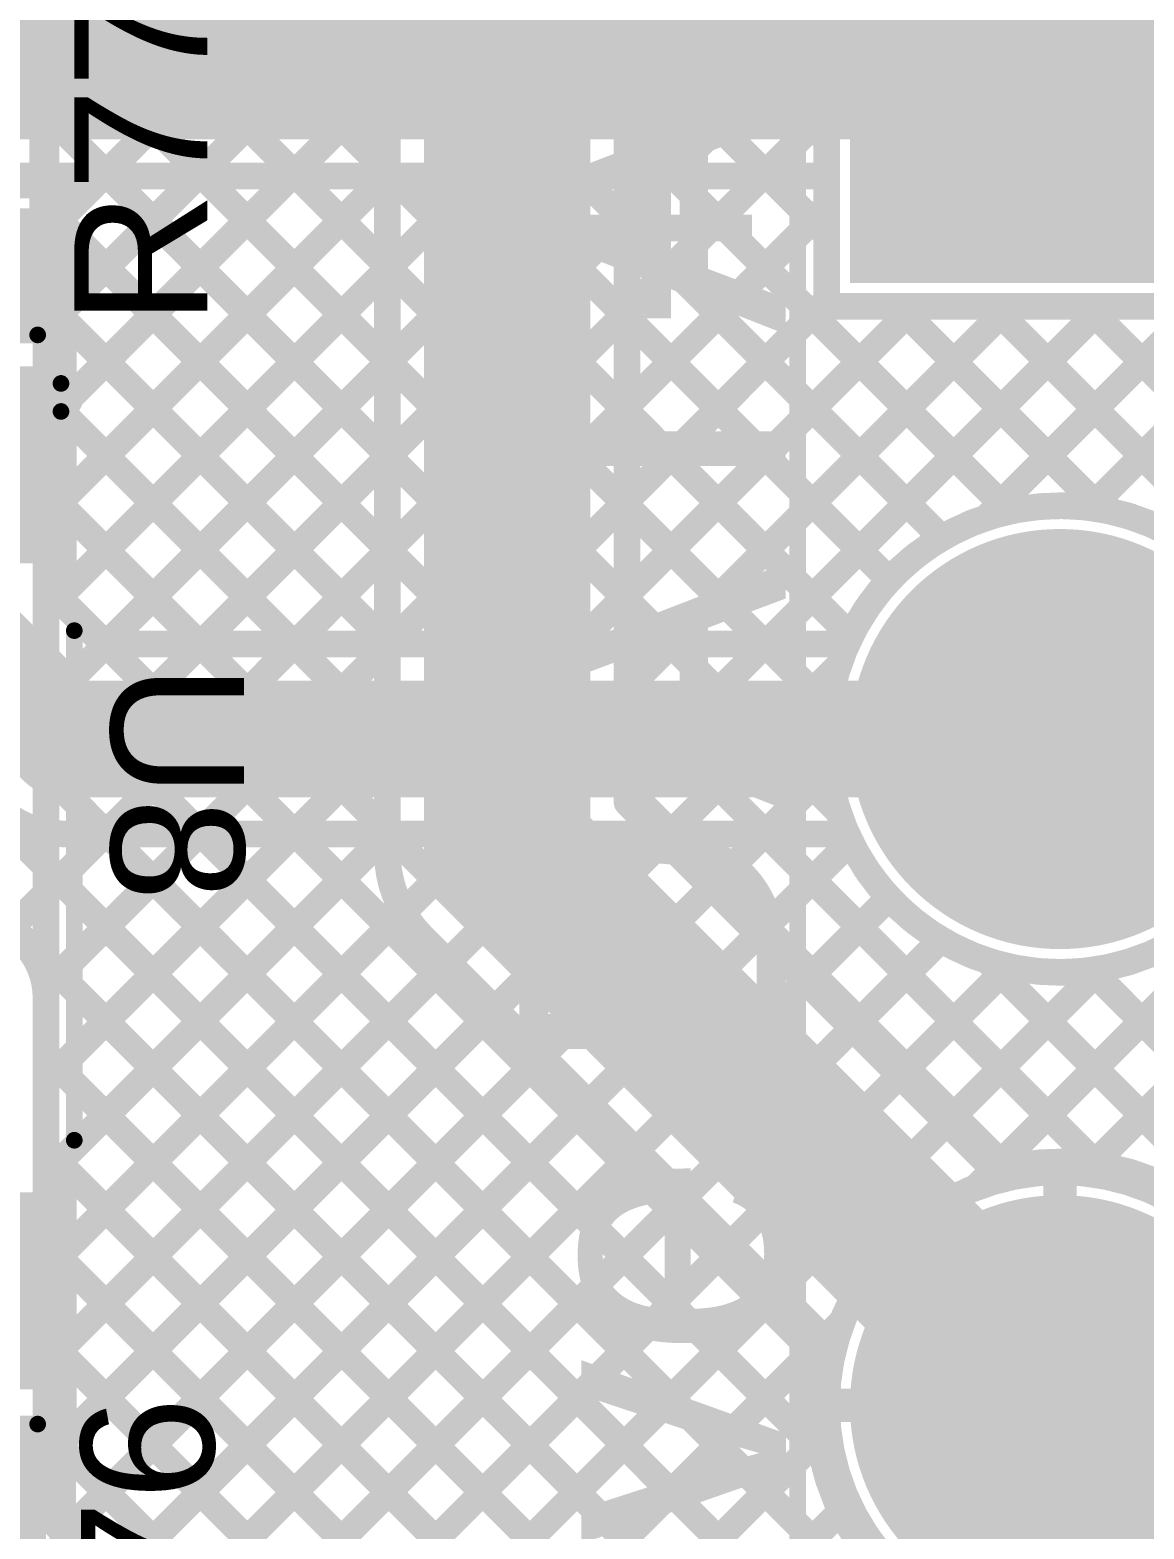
# Model space of a CAD drawing. Header units: millimetres. Extents: x 0 to 214, y 0 to 214.
# Drawn here: x 6.0207 to 6.3552, y 0.5565 to 1.0065 of the extents above; entities that cross this region are included whole.
import ezdxf

# ---------------------------------------------------------------- set-up
doc = ezdxf.new("R2010")
doc.units = ezdxf.units.MM
doc.header["$MEASUREMENT"] = 0
for name, color, linetype in [('BottomLayer', 5, 'Continuous'), ('BottomSolder', 6, 'Continuous'), ('MultiLayer', 9, 'Continuous'), ('PadHoleLayer', 156, 'Continuous'), ('TopLayer', 1, 'Continuous'), ('TopOverlay', 2, 'Continuous'), ('TopPaste', 8, 'Continuous'), ('TopSolder', 216, 'Continuous')]:
    doc.layers.add(name, color=color, linetype=linetype)
doc.styles.add('Arial', font='', dxfattribs={"height": 0.2})
doc.styles.get('Arial').set_extended_font_data('Arial')

# ---------------------------------------------------------------- blocks, each defined once
blk = doc.blocks.new('TBP01R1_508_03BE_92')
at = {"layer": 'BottomLayer'}
blk.add_hatch(color=5, dxfattribs=at).paths.add_polyline_path([(-0.15906, 0.05906), (-0.04094, 0.05906), (-0.04094, -0.05906), (-0.15906, -0.05906)])
h = blk.add_hatch(color=5, dxfattribs=at)
edge = h.paths.add_edge_path()
edge.add_arc((0.1, 0), 0.05906, 0, 360)
h = blk.add_hatch(color=5, dxfattribs=at)
edge = h.paths.add_edge_path()
edge.add_arc((0.3, 0), 0.05906, 0, 360)
at = {"layer": 'BottomSolder'}
blk.add_hatch(color=6, dxfattribs=at).paths.add_polyline_path([(-0.16306, 0.06306), (-0.03694, 0.06306), (-0.03694, -0.06306), (-0.16306, -0.06306)])
h = blk.add_hatch(color=6, dxfattribs=at)
edge = h.paths.add_edge_path()
edge.add_arc((0.1, 0), 0.06306, 0, 360)
h = blk.add_hatch(color=6, dxfattribs=at)
edge = h.paths.add_edge_path()
edge.add_arc((0.3, 0), 0.06306, 0, 360)
at = {"layer": 'MultiLayer'}
blk.add_hatch(color=9, dxfattribs=at).paths.add_polyline_path([(-0.15906, 0.05906), (-0.04094, 0.05906), (-0.04094, -0.05906), (-0.15906, -0.05906)])
h = blk.add_hatch(color=9, dxfattribs=at)
edge = h.paths.add_edge_path()
edge.add_arc((0.1, 0), 0.05906, 0, 360)
h = blk.add_hatch(color=9, dxfattribs=at)
edge = h.paths.add_edge_path()
edge.add_arc((0.3, 0), 0.05906, 0, 360)
at = {"layer": 'PadHoleLayer'}
h = blk.add_hatch(color=156, dxfattribs=at)
edge = h.paths.add_edge_path()
edge.add_arc((-0.1, 0), 0.03346, 0, 360)
h = blk.add_hatch(color=156, dxfattribs=at)
edge = h.paths.add_edge_path()
edge.add_arc((0.1, 0), 0.03346, 0, 360)
h = blk.add_hatch(color=156, dxfattribs=at)
edge = h.paths.add_edge_path()
edge.add_arc((0.3, 0), 0.03346, 0, 360)
at = {"layer": 'TopLayer'}
blk.add_hatch(color=1, dxfattribs=at).paths.add_polyline_path([(-0.15906, 0.05906), (-0.04094, 0.05906), (-0.04094, -0.05906), (-0.15906, -0.05906)])
h = blk.add_hatch(color=1, dxfattribs=at)
edge = h.paths.add_edge_path()
edge.add_arc((0.1, 0), 0.05906, 0, 360)
h = blk.add_hatch(color=1, dxfattribs=at)
edge = h.paths.add_edge_path()
edge.add_arc((0.3, 0), 0.05906, 0, 360)
at = {"layer": 'TopSolder'}
blk.add_hatch(color=216, dxfattribs=at).paths.add_polyline_path([(-0.16306, 0.06306), (-0.03694, 0.06306), (-0.03694, -0.06306), (-0.16306, -0.06306)])
h = blk.add_hatch(color=216, dxfattribs=at)
edge = h.paths.add_edge_path()
edge.add_arc((0.1, 0), 0.06306, 0, 360)
h = blk.add_hatch(color=216, dxfattribs=at)
edge = h.paths.add_edge_path()
edge.add_arc((0.3, 0), 0.06306, 0, 360)
at = {"layer": 'TopOverlay'}
for points, const_width in [([(-0.10306, -0.067, 1), (-0.11094, -0.067, 1)], 0.00787), ([(-0.11291, -0.067, 1), (-0.10897, -0.067, 1)], 0.00394), ([(-0.10503, -0.067, 1), (-0.10109, -0.067, 1)], 0.00394)]:
    blk.add_lwpolyline(points, format="xyb", close=True, dxfattribs=dict(at, const_width=const_width))
at = {"layer": 'TopOverlay', "const_width": 0.005}
blk.add_lwpolyline([(0.4315, -0.07874), (-0.2315, -0.07874)], dxfattribs=at)
blk = doc.blocks.new('PS2801C_1_F3_A_114')
at = {"layer": 'TopLayer'}
for points in [[(-0.14961, 0.04272), (-0.09843, 0.04272), (-0.09843, 0.00728), (-0.14961, 0.00728)], [(0.09843, 0.04272), (0.14961, 0.04272), (0.14961, 0.00728), (0.09843, 0.00728)], [(-0.14961, -0.00728), (-0.09843, -0.00728), (-0.09843, -0.04272), (-0.14961, -0.04272)], [(0.09843, -0.00728), (0.14961, -0.00728), (0.14961, -0.04272), (0.09843, -0.04272)]]:
    blk.add_hatch(color=1, dxfattribs=at).paths.add_polyline_path(points)
at = {"layer": 'TopPaste'}
for points in [[(-0.14961, 0.04272), (-0.09843, 0.04272), (-0.09843, 0.00728), (-0.14961, 0.00728)], [(0.09843, 0.04272), (0.14961, 0.04272), (0.14961, 0.00728), (0.09843, 0.00728)], [(-0.14961, -0.00728), (-0.09843, -0.00728), (-0.09843, -0.04272), (-0.14961, -0.04272)], [(0.09843, -0.00728), (0.14961, -0.00728), (0.14961, -0.04272), (0.09843, -0.04272)]]:
    blk.add_hatch(color=8, dxfattribs=at).paths.add_polyline_path(points)
at = {"layer": 'TopSolder'}
for points in [[(-0.15361, 0.04672), (-0.09443, 0.04672), (-0.09443, 0.00328), (-0.15361, 0.00328)], [(0.09443, 0.04672), (0.15361, 0.04672), (0.15361, 0.00328), (0.09443, 0.00328)], [(-0.15361, -0.00328), (-0.09443, -0.00328), (-0.09443, -0.04672), (-0.15361, -0.04672)], [(0.09443, -0.00328), (0.15361, -0.00328), (0.15361, -0.04672), (0.09443, -0.04672)]]:
    blk.add_hatch(color=216, dxfattribs=at).paths.add_polyline_path(points)
at = {"layer": 'TopOverlay'}
for points, const_width in [([(-0.14002, 0.053, 1), (-0.14843, 0.053, 1)], 0.005), ([(-0.07547, 0.057, 1), (-0.07297, 0.057, 1)], 0.0025), ([(0.07753, 0.057, 1), (0.08003, 0.057, 1)], 0.0025), ([(-0.14968, 0.053, 1), (-0.14718, 0.053, 1)], 0.0025), ([(-0.14127, 0.053, 1), (-0.13877, 0.053, 1)], 0.0025), ([(-0.07547, -0.057, 1), (-0.07297, -0.057, 1)], 0.0025), ([(0.07753, -0.057, 1), (0.08003, -0.057, 1)], 0.0025)]:
    blk.add_lwpolyline(points, format="xyb", close=True, dxfattribs=dict(at, const_width=const_width))
at = {"layer": 'TopOverlay', "const_width": 0.005}
for points in [[(0.07878, 0.057), (-0.07422, 0.057)], [(0.07878, -0.057), (-0.07422, -0.057)]]:
    blk.add_lwpolyline(points, dxfattribs=at)
blk = doc.blocks.new('RES_0603_154')
at = {"layer": 'TopLayer'}
for points in [[(-0.015, 0.0175), (-0.015, -0.0175), (-0.045, -0.0175), (-0.045, 0.0175)], [(0.045, 0.0175), (0.045, -0.0175), (0.015, -0.0175), (0.015, 0.0175)]]:
    blk.add_hatch(color=1, dxfattribs=at).paths.add_polyline_path(points)
at = {"layer": 'TopPaste'}
for points in [[(-0.015, 0.0175), (-0.015, -0.0175), (-0.045, -0.0175), (-0.045, 0.0175)], [(0.045, 0.0175), (0.045, -0.0175), (0.015, -0.0175), (0.015, 0.0175)]]:
    blk.add_hatch(color=8, dxfattribs=at).paths.add_polyline_path(points)
at = {"layer": 'TopSolder'}
for points in [[(-0.011, 0.0215), (-0.011, -0.0215), (-0.049, -0.0215), (-0.049, 0.0215)], [(0.049, 0.0215), (0.049, -0.0215), (0.011, -0.0215), (0.011, 0.0215)]]:
    blk.add_hatch(color=216, dxfattribs=at).paths.add_polyline_path(points)
at = {"layer": 'TopOverlay', "const_width": 0.005}
for points in [[(-0.049, 0.021), (0.049, 0.021)], [(-0.049, 0.021), (-0.049, -0.021)], [(0.049, 0.021), (0.049, -0.021)], [(-0.049, -0.021), (0.049, -0.021)]]:
    blk.add_lwpolyline(points, dxfattribs=at)
at = {"layer": 'TopOverlay', "const_width": 0.0025}
for points in [[(-0.05025, 0.021, 1), (-0.04775, 0.021, 1)], [(-0.05025, 0.021, 1), (-0.04775, 0.021, 1)], [(0.04775, 0.021, 1), (0.05025, 0.021, 1)], [(0.04775, 0.021, 1), (0.05025, 0.021, 1)], [(-0.05025, -0.021, 1), (-0.04775, -0.021, 1)], [(-0.05025, -0.021, 1), (-0.04775, -0.021, 1)], [(0.04775, -0.021, 1), (0.05025, -0.021, 1)], [(0.04775, -0.021, 1), (0.05025, -0.021, 1)]]:
    blk.add_lwpolyline(points, format="xyb", close=True, dxfattribs=at)
blk = doc.blocks.new('RES_0603_155')
at = {"layer": 'TopLayer'}
for points in [[(-0.015, 0.0175), (-0.015, -0.0175), (-0.045, -0.0175), (-0.045, 0.0175)], [(0.045, 0.0175), (0.045, -0.0175), (0.015, -0.0175), (0.015, 0.0175)]]:
    blk.add_hatch(color=1, dxfattribs=at).paths.add_polyline_path(points)
at = {"layer": 'TopPaste'}
for points in [[(-0.015, 0.0175), (-0.015, -0.0175), (-0.045, -0.0175), (-0.045, 0.0175)], [(0.045, 0.0175), (0.045, -0.0175), (0.015, -0.0175), (0.015, 0.0175)]]:
    blk.add_hatch(color=8, dxfattribs=at).paths.add_polyline_path(points)
at = {"layer": 'TopSolder'}
for points in [[(-0.011, 0.0215), (-0.011, -0.0215), (-0.049, -0.0215), (-0.049, 0.0215)], [(0.049, 0.0215), (0.049, -0.0215), (0.011, -0.0215), (0.011, 0.0215)]]:
    blk.add_hatch(color=216, dxfattribs=at).paths.add_polyline_path(points)
at = {"layer": 'TopOverlay', "const_width": 0.005}
for points in [[(0.049, 0.021), (-0.049, 0.021)], [(-0.049, -0.021), (-0.049, 0.021)], [(0.049, -0.021), (0.049, 0.021)], [(0.049, -0.021), (-0.049, -0.021)]]:
    blk.add_lwpolyline(points, dxfattribs=at)
at = {"layer": 'TopOverlay', "const_width": 0.0025}
for points in [[(-0.05025, 0.021, 1), (-0.04775, 0.021, 1)], [(-0.05025, 0.021, 1), (-0.04775, 0.021, 1)], [(0.04775, 0.021, 1), (0.05025, 0.021, 1)], [(0.04775, 0.021, 1), (0.05025, 0.021, 1)], [(-0.05025, -0.021, 1), (-0.04775, -0.021, 1)], [(-0.05025, -0.021, 1), (-0.04775, -0.021, 1)], [(0.04775, -0.021, 1), (0.05025, -0.021, 1)], [(0.04775, -0.021, 1), (0.05025, -0.021, 1)]]:
    blk.add_lwpolyline(points, format="xyb", close=True, dxfattribs=at)

msp = doc.modelspace()

# ---------------------------------------------------------------- linework, layer by layer
at = {"layer": 'BottomLayer'}
for points, const_width in [([(6.2, 1.00683), (6.544, 1.35083)], 0.008), ([(6.0255, 0.56073), (6.0255, 1.15)], 0.008), ([(6.164, 0.75967), (6.164, 1.109)], 0.05), ([(6.128, 0.75967), (6.128, 1.109)], 0.008), ([(6.0255, 1.00204), (6.128, 1.10454)], 0.008), ([(6.0255, 1.09466), (6.128, 0.99216)], 0.008), ([(6.2, 0.77458), (6.2, 1.09409)], 0.008), ([(6.0255, 0.97375), (6.128, 1.07625)], 0.008), ([(6.0255, 1.06638), (6.128, 0.96388)], 0.008), ([(6.25994, 0.92361), (6.25994, 1.06372)], 0.008), ([(6.2, 1.06158), (6.25994, 1.00164)], 0.008), ([(6.0255, 0.94547), (6.128, 1.04797)], 0.008), ([(6.0255, 1.03809), (6.128, 0.93559)], 0.008), ([(6.2, 0.97855), (6.25994, 1.03849)], 0.008), ([(6.2, 1.0333), (6.25994, 0.97335)], 0.008), ([(6.0255, 0.91718), (6.128, 1.01968)], 0.008), ([(6.33, 0.99367), (6.48567, 0.99367)], 0.05), ([(6.0255, 1.00981), (6.128, 0.90731)], 0.008), ([(6.2, 0.95026), (6.25994, 1.01021)], 0.008), ([(6.2, 1.00501), (6.25994, 0.94507)], 0.008), ([(6.0255, 0.8889), (6.128, 0.9914)], 0.008), ([(6.2, 0.92198), (6.25994, 0.98192)], 0.008), ([(6.0255, 0.98152), (6.128, 0.87902)], 0.008), ([(6.2, 0.97673), (6.3147, 0.86203)], 0.008), ([(6.0255, 0.86062), (6.128, 0.96312)], 0.008), ([(6.0255, 0.95324), (6.128, 0.85074)], 0.008), ([(6.2, 0.89369), (6.25994, 0.95364)], 0.008), ([(6.2, 0.94845), (6.29443, 0.85402)], 0.008), ([(6.31015, 0.66443), (6.589, 0.94328)], 0.008), ([(6.0255, 0.83233), (6.128, 0.93483)], 0.008), ([(6.0255, 0.92496), (6.128, 0.82246)], 0.008), ([(6.2, 0.86541), (6.25994, 0.92535)], 0.008), ([(6.2, 0.83713), (6.28649, 0.92361)], 0.008), ([(6.2, 0.78056), (6.34305, 0.92361)], 0.008), ([(6.2, 0.80884), (6.31477, 0.92361)], 0.008), ([(6.25994, 0.92361), (6.40006, 0.92361)], 0.008), ([(6.2814, 0.92361), (6.3424, 0.86262)], 0.008), ([(6.30786, 0.86013), (6.37134, 0.92361)], 0.008), ([(6.30969, 0.92361), (6.589, 0.6443)], 0.008), ([(6.33797, 0.92361), (6.589, 0.67258)], 0.008), ([(6.33914, 0.86312), (6.39962, 0.92361)], 0.008), ([(6.2, 0.92016), (6.27874, 0.84142)], 0.008), ([(6.34003, 0.66603), (6.589, 0.915)], 0.008), ([(6.0255, 0.80405), (6.128, 0.90655)], 0.008), ([(6.0255, 0.89667), (6.128, 0.79417)], 0.008), ([(6.2, 0.89188), (6.26719, 0.82469)], 0.008), ([(6.0255, 0.77576), (6.128, 0.87826)], 0.008), ([(6.0255, 0.86839), (6.128, 0.76589)], 0.008), ([(6.2, 0.86359), (6.26057, 0.80302)], 0.008), ([(6.0255, 0.74748), (6.128, 0.84998)], 0.008), ([(6.0255, 0.8401), (6.25824, 0.60736)], 0.008), ([(6.2, 0.83531), (6.26341, 0.77189)], 0.008), ([(6.0255, 0.71919), (6.128, 0.82169)], 0.008), ([(6.21115, 0.76343), (6.26354, 0.81581)], 0.008), ([(6.0255, 0.81182), (6.25846, 0.57886)], 0.008), ([(6.2, 0.80702), (6.34116, 0.66586)], 0.008), ([(6.0255, 0.69091), (6.128, 0.79341)], 0.008), ([(6.22529, 0.74928), (6.26054, 0.78453)], 0.008), ([(6.0255, 0.78353), (6.37234, 0.43669)], 0.008), ([(6.164, 0.75967), (6.33, 0.59367)], 0.05), ([(6.2, 0.77874), (6.31383, 0.66491)], 0.008), ([(6.2, 0.77458), (6.31051, 0.66407)], 0.008), ([(6.0255, 0.66263), (6.128, 0.76513)], 0.008), ([(6.23944, 0.73514), (6.26711, 0.76281)], 0.008), ([(6.0255, 0.75525), (6.34406, 0.43669)], 0.008), ([(6.25358, 0.721), (6.27862, 0.74604)], 0.008), ([(6.0255, 0.63434), (6.13282, 0.74167)], 0.008), ([(6.13859, 0.73416), (6.25959, 0.61316)], 0.008), ([(6.26772, 0.70686), (6.29427, 0.73341)], 0.008), ([(6.0255, 0.72697), (6.34194, 0.41052)], 0.008), ([(6.0255, 0.60606), (6.1461, 0.72666)], 0.008), ([(6.28186, 0.69271), (6.3145, 0.72535)], 0.008), ([(6.30823, 0.72708), (6.40502, 0.63029)], 0.008), ([(6.29601, 0.67857), (6.3421, 0.72466)], 0.008), ([(6.33935, 0.72424), (6.4333, 0.63029)], 0.008), ([(6.0255, 0.57777), (6.16024, 0.71251)], 0.008), ([(6.0255, 0.69869), (6.22469, 0.4995)], 0.008), ([(6.03112, 0.55511), (6.17438, 0.69837)], 0.008), ([(6.04526, 0.54097), (6.18853, 0.68423)], 0.008), ([(6.0255, 0.6704), (6.1964, 0.4995)], 0.008), ([(6.05941, 0.52683), (6.20267, 0.67009)], 0.008), ([(6.33, 0.59367), (6.33, 0.66272)], 0.01), ([(6.06737, 0.5065), (6.21681, 0.65595)], 0.008), ([(6.0255, 0.64212), (6.16812, 0.4995)], 0.008), ([(6.08865, 0.4995), (6.23095, 0.6418)], 0.008), ([(6.11693, 0.4995), (6.24509, 0.62766)], 0.008), ([(6.0255, 0.61384), (6.13983, 0.4995)], 0.008), ([(6.14522, 0.4995), (6.25924, 0.61352)], 0.008), ([(6.33, 0.59367), (6.33062, 0.59429)], 0.05), ([(6.33062, 0.59429), (6.48571, 0.59429)], 0.05), ([(6.26094, 0.59367), (6.33, 0.59367)], 0.01), ([(6.33, 0.52461), (6.33, 0.59367)], 0.01), ([(6.0255, 0.58555), (6.11155, 0.4995)], 0.008), ([(6.1735, 0.4995), (6.25764, 0.58364)], 0.008), ([(6.002, 0.551), (6.044, 0.509)], 0.025), ([(6.0255, 0.56073), (6.0606, 0.52563)], 0.008), ([(6.20179, 0.4995), (6.2642, 0.56192)], 0.008)]:
    msp.add_lwpolyline(points, dxfattribs=dict(at, const_width=const_width))
for points, const_width in [([(6.3175, 0.99367, 1), (6.3425, 0.99367, 1)], 0.025), ([(6.0235, 1.00981, 1), (6.0275, 1.00981, 1)], 0.004), ([(6.25794, 1.01021, 1), (6.26194, 1.01021, 1)], 0.004), ([(6.198, 1.00683, 1), (6.202, 1.00683, 1)], 0.004), ([(6.198, 1.00501, 1), (6.202, 1.00501, 1)], 0.004), ([(6.0235, 1.00204, 1), (6.0275, 1.00204, 1)], 0.004), ([(6.25794, 1.00164, 1), (6.26194, 1.00164, 1)], 0.004), ([(6.126, 0.99216, 1), (6.13, 0.99216, 1)], 0.004), ([(6.126, 0.9914, 1), (6.13, 0.9914, 1)], 0.004), ([(6.25794, 0.98192, 1), (6.26194, 0.98192, 1)], 0.004), ([(6.0235, 0.98152, 1), (6.0275, 0.98152, 1)], 0.004), ([(6.198, 0.97855, 1), (6.202, 0.97855, 1)], 0.004), ([(6.0235, 0.97375, 1), (6.0275, 0.97375, 1)], 0.004), ([(6.198, 0.97673, 1), (6.202, 0.97673, 1)], 0.004), ([(6.25794, 0.97335, 1), (6.26194, 0.97335, 1)], 0.004), ([(6.126, 0.96388, 1), (6.13, 0.96388, 1)], 0.004), ([(6.126, 0.96312, 1), (6.13, 0.96312, 1)], 0.004), ([(6.0235, 0.95324, 1), (6.0275, 0.95324, 1)], 0.004), ([(6.198, 0.95026, 1), (6.202, 0.95026, 1)], 0.004), ([(6.25794, 0.95364, 1), (6.26194, 0.95364, 1)], 0.004), ([(6.198, 0.94845, 1), (6.202, 0.94845, 1)], 0.004), ([(6.0235, 0.94547, 1), (6.0275, 0.94547, 1)], 0.004), ([(6.25794, 0.94507, 1), (6.26194, 0.94507, 1)], 0.004), ([(6.126, 0.93559, 1), (6.13, 0.93559, 1)], 0.004), ([(6.126, 0.93483, 1), (6.13, 0.93483, 1)], 0.004), ([(6.0235, 0.92496, 1), (6.0275, 0.92496, 1)], 0.004), ([(6.25794, 0.92535, 1), (6.26194, 0.92535, 1)], 0.004), ([(6.25794, 0.92361, 1), (6.26194, 0.92361, 1)], 0.004), ([(6.25794, 0.92361, 1), (6.26194, 0.92361, 1)], 0.004), ([(6.2794, 0.92361, 1), (6.2834, 0.92361, 1)], 0.004), ([(6.28449, 0.92361, 1), (6.28849, 0.92361, 1)], 0.004), ([(6.30769, 0.92361, 1), (6.31169, 0.92361, 1)], 0.004), ([(6.31277, 0.92361, 1), (6.31677, 0.92361, 1)], 0.004), ([(6.33597, 0.92361, 1), (6.33997, 0.92361, 1)], 0.004), ([(6.34105, 0.92361, 1), (6.34505, 0.92361, 1)], 0.004), ([(6.198, 0.92198, 1), (6.202, 0.92198, 1)], 0.004), ([(6.198, 0.92016, 1), (6.202, 0.92016, 1)], 0.004), ([(6.0235, 0.91718, 1), (6.0275, 0.91718, 1)], 0.004), ([(6.126, 0.90731, 1), (6.13, 0.90731, 1)], 0.004), ([(6.126, 0.90655, 1), (6.13, 0.90655, 1)], 0.004), ([(6.0235, 0.89667, 1), (6.0275, 0.89667, 1)], 0.004), ([(6.198, 0.89369, 1), (6.202, 0.89369, 1)], 0.004), ([(6.198, 0.89188, 1), (6.202, 0.89188, 1)], 0.004), ([(6.0235, 0.8889, 1), (6.0275, 0.8889, 1)], 0.004), ([(6.126, 0.87902, 1), (6.13, 0.87902, 1)], 0.004), ([(6.126, 0.87826, 1), (6.13, 0.87826, 1)], 0.004), ([(6.0235, 0.86839, 1), (6.0275, 0.86839, 1)], 0.004), ([(6.198, 0.86541, 1), (6.202, 0.86541, 1)], 0.004), ([(6.0235, 0.86062, 1), (6.0275, 0.86062, 1)], 0.004), ([(6.198, 0.86359, 1), (6.202, 0.86359, 1)], 0.004), ([(6.40006, 0.79367, 1), (6.25994, 0.79367, 1)], 0.008), ([(6.30586, 0.86013, 1), (6.30986, 0.86013, 1)], 0.004), ([(6.3127, 0.86203, 1), (6.3167, 0.86203, 1)], 0.004), ([(6.33714, 0.86312, 1), (6.34114, 0.86312, 1)], 0.004), ([(6.3404, 0.86262, 1), (6.3444, 0.86262, 1)], 0.004), ([(6.29243, 0.85402, 1), (6.29643, 0.85402, 1)], 0.004), ([(6.126, 0.85074, 1), (6.13, 0.85074, 1)], 0.004), ([(6.126, 0.84998, 1), (6.13, 0.84998, 1)], 0.004), ([(6.0235, 0.8401, 1), (6.0275, 0.8401, 1)], 0.004), ([(6.27674, 0.84142, 1), (6.28074, 0.84142, 1)], 0.004), ([(6.198, 0.83713, 1), (6.202, 0.83713, 1)], 0.004), ([(6.198, 0.83531, 1), (6.202, 0.83531, 1)], 0.004), ([(6.0235, 0.83233, 1), (6.0275, 0.83233, 1)], 0.004), ([(6.26519, 0.82469, 1), (6.26919, 0.82469, 1)], 0.004), ([(6.126, 0.82246, 1), (6.13, 0.82246, 1)], 0.004), ([(6.126, 0.82169, 1), (6.13, 0.82169, 1)], 0.004), ([(6.26154, 0.81581, 1), (6.26554, 0.81581, 1)], 0.004), ([(6.0235, 0.81182, 1), (6.0275, 0.81182, 1)], 0.004), ([(6.198, 0.80884, 1), (6.202, 0.80884, 1)], 0.004), ([(6.198, 0.80702, 1), (6.202, 0.80702, 1)], 0.004), ([(6.0235, 0.80405, 1), (6.0275, 0.80405, 1)], 0.004), ([(6.25857, 0.80302, 1), (6.26257, 0.80302, 1)], 0.004), ([(6.126, 0.79417, 1), (6.13, 0.79417, 1)], 0.004), ([(6.126, 0.79341, 1), (6.13, 0.79341, 1)], 0.004), ([(6.25794, 0.79367, 1), (6.26194, 0.79367, 1)], 0.004), ([(6.25854, 0.78453, 1), (6.26254, 0.78453, 1)], 0.004), ([(6.0235, 0.78353, 1), (6.0275, 0.78353, 1)], 0.004), ([(6.1515, 0.75967, 1), (6.1765, 0.75967, 1)], 0.025), ([(6.1515, 0.75967, 1), (6.1765, 0.75967, 1)], 0.025), ([(6.198, 0.78056, 1), (6.202, 0.78056, 1)], 0.004), ([(6.0235, 0.77576, 1), (6.0275, 0.77576, 1)], 0.004), ([(6.198, 0.77874, 1), (6.202, 0.77874, 1)], 0.004), ([(6.198, 0.77458, 1), (6.202, 0.77458, 1)], 0.004), ([(6.198, 0.77458, 1), (6.202, 0.77458, 1)], 0.004), ([(6.26141, 0.77189, 1), (6.26541, 0.77189, 1)], 0.004), ([(6.126, 0.76589, 1), (6.13, 0.76589, 1)], 0.004), ([(6.126, 0.76513, 1), (6.13, 0.76513, 1)], 0.004), ([(6.20915, 0.76343, 1), (6.21315, 0.76343, 1)], 0.004), ([(6.26511, 0.76281, 1), (6.26911, 0.76281, 1)], 0.004), ([(6.126, 0.75967, 1), (6.13, 0.75967, 1)], 0.004), ([(6.126, 0.75967, 1), (6.13, 0.75967, 1)], 0.004), ([(6.126, 0.75967, 1), (6.13, 0.75967, 1)], 0.004), ([(6.0235, 0.75525, 1), (6.0275, 0.75525, 1)], 0.004), ([(6.22329, 0.74928, 1), (6.22729, 0.74928, 1)], 0.004), ([(6.0235, 0.74748, 1), (6.0275, 0.74748, 1)], 0.004), ([(6.27662, 0.74604, 1), (6.28062, 0.74604, 1)], 0.004), ([(6.13082, 0.74167, 1), (6.13482, 0.74167, 1)], 0.004), ([(6.13654, 0.73421, 1), (6.14054, 0.73421, 1)], 0.004), ([(6.13659, 0.73416, 1), (6.14059, 0.73416, 1)], 0.004), ([(6.13659, 0.73416, 1), (6.14059, 0.73416, 1)], 0.004), ([(6.23744, 0.73514, 1), (6.24144, 0.73514, 1)], 0.004), ([(6.29227, 0.73341, 1), (6.29627, 0.73341, 1)], 0.004), ([(6.0235, 0.72697, 1), (6.0275, 0.72697, 1)], 0.004), ([(6.1441, 0.72666, 1), (6.1481, 0.72666, 1)], 0.004), ([(6.30623, 0.72708, 1), (6.31023, 0.72708, 1)], 0.004), ([(6.3125, 0.72535, 1), (6.3165, 0.72535, 1)], 0.004), ([(6.25158, 0.721, 1), (6.25558, 0.721, 1)], 0.004), ([(6.33735, 0.72424, 1), (6.34135, 0.72424, 1)], 0.004), ([(6.3401, 0.72466, 1), (6.3441, 0.72466, 1)], 0.004), ([(6.0235, 0.71919, 1), (6.0275, 0.71919, 1)], 0.004), ([(6.15824, 0.71251, 1), (6.16224, 0.71251, 1)], 0.004), ([(6.26572, 0.70686, 1), (6.26972, 0.70686, 1)], 0.004), ([(6.0235, 0.69869, 1), (6.0275, 0.69869, 1)], 0.004), ([(6.17238, 0.69837, 1), (6.17638, 0.69837, 1)], 0.004), ([(6.0235, 0.69091, 1), (6.0275, 0.69091, 1)], 0.004), ([(6.27986, 0.69271, 1), (6.28386, 0.69271, 1)], 0.004), ([(6.18653, 0.68423, 1), (6.19053, 0.68423, 1)], 0.004), ([(6.29401, 0.67857, 1), (6.29801, 0.67857, 1)], 0.004), ([(6.0235, 0.6704, 1), (6.0275, 0.6704, 1)], 0.004), ([(6.20067, 0.67009, 1), (6.20467, 0.67009, 1)], 0.004), ([(6.0235, 0.66263, 1), (6.0275, 0.66263, 1)], 0.004), ([(6.30815, 0.66443, 1), (6.31215, 0.66443, 1)], 0.004), ([(6.30851, 0.66407, 1), (6.31251, 0.66407, 1)], 0.004), ([(6.30851, 0.66407, 1), (6.31251, 0.66407, 1)], 0.004), ([(6.31183, 0.66491, 1), (6.31583, 0.66491, 1)], 0.004), ([(6.3275, 0.66272, 1), (6.3325, 0.66272, 1)], 0.005), ([(6.33803, 0.66603, 1), (6.34203, 0.66603, 1)], 0.004), ([(6.33916, 0.66586, 1), (6.34316, 0.66586, 1)], 0.004), ([(6.21481, 0.65595, 1), (6.21881, 0.65595, 1)], 0.004), ([(6.0235, 0.64212, 1), (6.0275, 0.64212, 1)], 0.004), ([(6.22895, 0.6418, 1), (6.23295, 0.6418, 1)], 0.004), ([(6.0235, 0.63434, 1), (6.0275, 0.63434, 1)], 0.004), ([(6.24309, 0.62766, 1), (6.24709, 0.62766, 1)], 0.004), ([(6.0235, 0.61384, 1), (6.0275, 0.61384, 1)], 0.004), ([(6.25724, 0.61352, 1), (6.26124, 0.61352, 1)], 0.004), ([(6.25759, 0.61316, 1), (6.26159, 0.61316, 1)], 0.004), ([(6.25759, 0.61316, 1), (6.26159, 0.61316, 1)], 0.004), ([(6.3175, 0.59367, 1), (6.3425, 0.59367, 1)], 0.025), ([(6.3175, 0.59367, 1), (6.3425, 0.59367, 1)], 0.025), ([(6.31812, 0.59429, 1), (6.34312, 0.59429, 1)], 0.025), ([(6.31812, 0.59429, 1), (6.34312, 0.59429, 1)], 0.025), ([(6.0235, 0.60606, 1), (6.0275, 0.60606, 1)], 0.004), ([(6.25624, 0.60736, 1), (6.26024, 0.60736, 1)], 0.004), ([(6.25844, 0.59367, 1), (6.26344, 0.59367, 1)], 0.005), ([(6.3275, 0.59367, 1), (6.3325, 0.59367, 1)], 0.005), ([(6.3275, 0.59367, 1), (6.3325, 0.59367, 1)], 0.005), ([(6.3275, 0.59367, 1), (6.3325, 0.59367, 1)], 0.005), ([(6.0235, 0.58555, 1), (6.0275, 0.58555, 1)], 0.004), ([(6.25564, 0.58364, 1), (6.25964, 0.58364, 1)], 0.004), ([(6.0235, 0.57777, 1), (6.0275, 0.57777, 1)], 0.004), ([(6.25646, 0.57886, 1), (6.26046, 0.57886, 1)], 0.004), ([(6.0235, 0.56073, 1), (6.0275, 0.56073, 1)], 0.004), ([(6.0235, 0.56073, 1), (6.0275, 0.56073, 1)], 0.004), ([(6.2622, 0.56192, 1), (6.2662, 0.56192, 1)], 0.004), ([(6.02912, 0.55511, 1), (6.03312, 0.55511, 1)], 0.004)]:
    msp.add_lwpolyline(points, format="xyb", close=True, dxfattribs=dict(at, const_width=const_width))
at = {"layer": 'BottomLayer', "const_width": 0.008}
for points in [[(6.13859, 0.73416, -0.199396), (6.128, 0.75967)], [(6.13854, 0.73421, -0.198912), (6.128, 0.75967)], [(6.31051, 0.66407, -0.341355), (6.39321, 0.63029)], [(6.39392, 0.55829, -0.888724), (6.25959, 0.61316)]]:
    msp.add_lwpolyline(points, format="xyb", dxfattribs=at)
at = {"layer": 'TopLayer'}
for points, const_width in [([(6.33, 0.99367), (6.51533, 0.99367)], 0.05), ([(6.002, 0.994), (6.00233, 0.99367)], 0.04), ([(6.00233, 0.99367), (6.33, 0.99367)], 0.04), ([(6.00233, 0.96267), (6.25994, 0.96267)], 0.008), ([(6.0129, 0.96), (6.0305, 0.96)], 0.008), ([(6.01607, 0.96267), (6.01874, 0.96)], 0.008), ([(6.0305, 0.95047), (6.0427, 0.96267)], 0.008), ([(6.0305, 0.92218), (6.07098, 0.96267)], 0.008), ([(6.0305, 0.83733), (6.15584, 0.96267)], 0.008), ([(6.0305, 0.93367), (6.0305, 0.96)], 0.008), ([(6.03072, 0.89412), (6.09927, 0.96267)], 0.008), ([(6.03072, 0.86583), (6.12755, 0.96267)], 0.008), ([(6.04362, 0.82217), (6.18412, 0.96267)], 0.008), ([(6.04436, 0.96267), (6.18486, 0.82217)], 0.008), ([(6.0719, 0.82217), (6.2124, 0.96267)], 0.008), ([(6.07264, 0.96267), (6.21314, 0.82217)], 0.008), ([(6.10019, 0.82217), (6.24069, 0.96267)], 0.008), ([(6.10093, 0.96267), (6.24143, 0.82217)], 0.008), ([(6.12921, 0.96267), (6.26719, 0.82469)], 0.008), ([(6.15749, 0.96267), (6.27874, 0.84142)], 0.008), ([(6.18578, 0.96267), (6.29443, 0.85402)], 0.008), ([(6.21406, 0.96267), (6.3147, 0.86203)], 0.008), ([(6.24235, 0.96267), (6.25994, 0.94507)], 0.008), ([(6.25994, 0.92361), (6.25994, 0.96267)], 0.008), ([(6.12847, 0.82217), (6.25994, 0.95364)], 0.008), ([(6.0305, 0.94824), (6.15657, 0.82217)], 0.008), ([(6.0305, 0.91261), (6.0305, 0.93367)], 0.008), ([(6.0305, 0.91261), (6.0305, 0.93367)], 0.008), ([(6.15676, 0.82217), (6.25994, 0.92535)], 0.008), ([(6.18504, 0.82217), (6.28649, 0.92361)], 0.008), ([(6.21333, 0.82217), (6.31477, 0.92361)], 0.008), ([(6.24161, 0.82217), (6.34305, 0.92361)], 0.008), ([(6.25994, 0.92361), (6.40006, 0.92361)], 0.008), ([(6.2814, 0.92361), (6.3424, 0.86262)], 0.008), ([(6.30786, 0.86013), (6.37134, 0.92361)], 0.008), ([(6.30969, 0.92361), (6.589, 0.6443)], 0.008), ([(6.33797, 0.92361), (6.589, 0.67258)], 0.008), ([(6.33914, 0.86312), (6.39962, 0.92361)], 0.008), ([(6.0305, 0.91996), (6.12829, 0.82217)], 0.008), ([(6.0305, 0.908), (6.0305, 0.91261)], 0.008), ([(6.0305, 0.908), (6.0305, 0.91261)], 0.008), ([(6.03072, 0.83943), (6.03072, 0.91261)], 0.008), ([(6.30472, 0.659), (6.5519, 0.90619)], 0.008), ([(6.33734, 0.66334), (6.56605, 0.89204)], 0.008), ([(6.03072, 0.89145), (6.1, 0.82217)], 0.008), ([(6.03072, 0.86317), (6.07172, 0.82217)], 0.008), ([(6.0305, 0.83447), (6.0305, 0.83943)], 0.008), ([(6.002, 0.82267), (6.031, 0.79367)], 0.035), ([(6.0305, 0.8351), (6.04344, 0.82217)], 0.008), ([(6.0305, 0.83447), (6.04281, 0.82217)], 0.008), ([(6.04281, 0.82217), (6.266, 0.82217)], 0.008), ([(5.97124, 0.80951), (6.332, 0.44875)], 0.008), ([(6.031, 0.79367), (6.33, 0.79367)], 0.035), ([(5.95295, 0.79952), (6.332, 0.42047)], 0.008), ([(5.96862, 0.78262), (6.0186, 0.73263)], 0.008), ([(6.00049, 0.75075), (6.01803, 0.76829)], 0.008), ([(6.01463, 0.73661), (6.04319, 0.76517)], 0.008), ([(6.02531, 0.719), (6.07147, 0.76517)], 0.008), ([(6.0255, 0.69091), (6.09976, 0.76517)], 0.008), ([(6.02745, 0.66457), (6.12804, 0.76517)], 0.008), ([(6.0305, 0.58277), (6.21289, 0.76517)], 0.008), ([(6.0305, 0.55449), (6.24118, 0.76517)], 0.008), ([(6.03072, 0.63956), (6.15633, 0.76517)], 0.008), ([(6.03072, 0.61127), (6.18461, 0.76517)], 0.008), ([(6.031, 0.76517), (6.266, 0.76517)], 0.008), ([(6.0368, 0.5325), (6.26711, 0.76281)], 0.008), ([(6.04387, 0.76517), (6.35203, 0.457)], 0.008), ([(6.07215, 0.76517), (6.26254, 0.57478)], 0.008), ([(6.10044, 0.76517), (6.26083, 0.60477)], 0.008), ([(6.12872, 0.76517), (6.26786, 0.62602)], 0.008), ([(6.157, 0.76517), (6.27972, 0.64245)], 0.008), ([(6.18529, 0.76517), (6.2957, 0.65475)], 0.008), ([(6.21357, 0.76517), (6.31636, 0.66238)], 0.008), ([(6.24186, 0.76517), (6.34491, 0.66212)], 0.008), ([(6.05936, 0.52678), (6.27862, 0.74604)], 0.008), ([(6.06737, 0.5065), (6.29427, 0.73341)], 0.008), ([(6.03015, 0.441), (6.3145, 0.72535)], 0.008), ([(6.30823, 0.72708), (6.57731, 0.458)], 0.008), ([(6.05843, 0.441), (6.3421, 0.72466)], 0.008), ([(6.33935, 0.72424), (6.589, 0.47459)], 0.008), ([(6.0255, 0.66457), (6.0255, 0.716)], 0.008), ([(6.0255, 0.69869), (6.332, 0.39219)], 0.008), ([(6.0255, 0.6704), (6.332, 0.3639)], 0.008), ([(6.0255, 0.66457), (6.03072, 0.66457)], 0.008), ([(6.03072, 0.59139), (6.03072, 0.66457)], 0.008), ([(6.03072, 0.6369), (6.23471, 0.43291)], 0.008), ([(6.08672, 0.441), (6.26467, 0.61895)], 0.008), ([(6.03072, 0.60862), (6.2032, 0.43614)], 0.008), ([(6.0305, 0.59139), (6.0305, 0.595)], 0.008), ([(6.0305, 0.543), (6.0305, 0.59139)], 0.008), ([(6.088, 0.414), (6.26033, 0.58633)], 0.008), ([(6.0305, 0.58055), (6.1814, 0.42965)], 0.008), ([(6.088, 0.38571), (6.26646, 0.56417)], 0.008)]:
    msp.add_lwpolyline(points, dxfattribs=dict(at, const_width=const_width))
for points, const_width in [([(6.3175, 0.99367, 1), (6.3425, 0.99367, 1)], 0.025), ([(5.992, 0.994, 1), (6.012, 0.994, 1)], 0.02), ([(5.99233, 0.99367, 1), (6.01233, 0.99367, 1)], 0.02), ([(5.99233, 0.99367, 1), (6.01233, 0.99367, 1)], 0.02), ([(6.32, 0.99367, 1), (6.34, 0.99367, 1)], 0.02), ([(6.01674, 0.96, 1), (6.02074, 0.96, 1)], 0.004), ([(6.0285, 0.96, 1), (6.0325, 0.96, 1)], 0.004), ([(6.0285, 0.96, 1), (6.0325, 0.96, 1)], 0.004), ([(6.0407, 0.96267, 1), (6.0447, 0.96267, 1)], 0.004), ([(6.04236, 0.96267, 1), (6.04636, 0.96267, 1)], 0.004), ([(6.06898, 0.96267, 1), (6.07298, 0.96267, 1)], 0.004), ([(6.07064, 0.96267, 1), (6.07464, 0.96267, 1)], 0.004), ([(6.09727, 0.96267, 1), (6.10127, 0.96267, 1)], 0.004), ([(6.09893, 0.96267, 1), (6.10293, 0.96267, 1)], 0.004), ([(6.12555, 0.96267, 1), (6.12955, 0.96267, 1)], 0.004), ([(6.12721, 0.96267, 1), (6.13121, 0.96267, 1)], 0.004), ([(6.15384, 0.96267, 1), (6.15784, 0.96267, 1)], 0.004), ([(6.15549, 0.96267, 1), (6.15949, 0.96267, 1)], 0.004), ([(6.18212, 0.96267, 1), (6.18612, 0.96267, 1)], 0.004), ([(6.18378, 0.96267, 1), (6.18778, 0.96267, 1)], 0.004), ([(6.2104, 0.96267, 1), (6.2144, 0.96267, 1)], 0.004), ([(6.21206, 0.96267, 1), (6.21606, 0.96267, 1)], 0.004), ([(6.23869, 0.96267, 1), (6.24269, 0.96267, 1)], 0.004), ([(6.24035, 0.96267, 1), (6.24435, 0.96267, 1)], 0.004), ([(6.25794, 0.96267, 1), (6.26194, 0.96267, 1)], 0.004), ([(6.25794, 0.96267, 1), (6.26194, 0.96267, 1)], 0.004), ([(6.0285, 0.95047, 1), (6.0325, 0.95047, 1)], 0.004), ([(6.25794, 0.95364, 1), (6.26194, 0.95364, 1)], 0.004), ([(6.0285, 0.94824, 1), (6.0325, 0.94824, 1)], 0.004), ([(6.25794, 0.94507, 1), (6.26194, 0.94507, 1)], 0.004), ([(6.0285, 0.93367, 1), (6.0325, 0.93367, 1)], 0.004), ([(6.0285, 0.93367, 1), (6.0325, 0.93367, 1)], 0.004), ([(6.0285, 0.93367, 1), (6.0325, 0.93367, 1)], 0.004), ([(6.25794, 0.92535, 1), (6.26194, 0.92535, 1)], 0.004), ([(6.25794, 0.92361, 1), (6.26194, 0.92361, 1)], 0.004), ([(6.25794, 0.92361, 1), (6.26194, 0.92361, 1)], 0.004), ([(6.2794, 0.92361, 1), (6.2834, 0.92361, 1)], 0.004), ([(6.28449, 0.92361, 1), (6.28849, 0.92361, 1)], 0.004), ([(6.30769, 0.92361, 1), (6.31169, 0.92361, 1)], 0.004), ([(6.31277, 0.92361, 1), (6.31677, 0.92361, 1)], 0.004), ([(6.33597, 0.92361, 1), (6.33997, 0.92361, 1)], 0.004), ([(6.34105, 0.92361, 1), (6.34505, 0.92361, 1)], 0.004), ([(6.0285, 0.92218, 1), (6.0325, 0.92218, 1)], 0.004), ([(6.0285, 0.91996, 1), (6.0325, 0.91996, 1)], 0.004), ([(6.0285, 0.91261, 1), (6.0325, 0.91261, 1)], 0.004), ([(6.0285, 0.91261, 1), (6.0325, 0.91261, 1)], 0.004), ([(6.0285, 0.91261, 1), (6.0325, 0.91261, 1)], 0.004), ([(6.0285, 0.91261, 1), (6.0325, 0.91261, 1)], 0.004), ([(6.02872, 0.91261, 1), (6.03272, 0.91261, 1)], 0.004), ([(6.0285, 0.908, 1), (6.0325, 0.908, 1)], 0.004), ([(6.0285, 0.908, 1), (6.0325, 0.908, 1)], 0.004), ([(6.02872, 0.89412, 1), (6.03272, 0.89412, 1)], 0.004), ([(6.02872, 0.89145, 1), (6.03272, 0.89145, 1)], 0.004), ([(6.02872, 0.86583, 1), (6.03272, 0.86583, 1)], 0.004), ([(6.02872, 0.86317, 1), (6.03272, 0.86317, 1)], 0.004), ([(6.30586, 0.86013, 1), (6.30986, 0.86013, 1)], 0.004), ([(6.3127, 0.86203, 1), (6.3167, 0.86203, 1)], 0.004), ([(6.33714, 0.86312, 1), (6.34114, 0.86312, 1)], 0.004), ([(6.3404, 0.86262, 1), (6.3444, 0.86262, 1)], 0.004), ([(6.29243, 0.85402, 1), (6.29643, 0.85402, 1)], 0.004), ([(6.0285, 0.83943, 1), (6.0325, 0.83943, 1)], 0.004), ([(6.02872, 0.83943, 1), (6.03272, 0.83943, 1)], 0.004), ([(6.27674, 0.84142, 1), (6.28074, 0.84142, 1)], 0.004), ([(6.0285, 0.83733, 1), (6.0325, 0.83733, 1)], 0.004), ([(6.0285, 0.8351, 1), (6.0325, 0.8351, 1)], 0.004), ([(6.0285, 0.83447, 1), (6.0325, 0.83447, 1)], 0.004), ([(6.0285, 0.83447, 1), (6.0325, 0.83447, 1)], 0.004), ([(6.26519, 0.82469, 1), (6.26919, 0.82469, 1)], 0.004), ([(6.04081, 0.82217, 1), (6.04481, 0.82217, 1)], 0.004), ([(6.04081, 0.82217, 1), (6.04481, 0.82217, 1)], 0.004), ([(6.04144, 0.82217, 1), (6.04544, 0.82217, 1)], 0.004), ([(6.04162, 0.82217, 1), (6.04562, 0.82217, 1)], 0.004), ([(6.06972, 0.82217, 1), (6.07372, 0.82217, 1)], 0.004), ([(6.0699, 0.82217, 1), (6.0739, 0.82217, 1)], 0.004), ([(6.098, 0.82217, 1), (6.102, 0.82217, 1)], 0.004), ([(6.09819, 0.82217, 1), (6.10219, 0.82217, 1)], 0.004), ([(6.12629, 0.82217, 1), (6.13029, 0.82217, 1)], 0.004), ([(6.12647, 0.82217, 1), (6.13047, 0.82217, 1)], 0.004), ([(6.15457, 0.82217, 1), (6.15857, 0.82217, 1)], 0.004), ([(6.15476, 0.82217, 1), (6.15876, 0.82217, 1)], 0.004), ([(6.18286, 0.82217, 1), (6.18686, 0.82217, 1)], 0.004), ([(6.18304, 0.82217, 1), (6.18704, 0.82217, 1)], 0.004), ([(6.21114, 0.82217, 1), (6.21514, 0.82217, 1)], 0.004), ([(6.21133, 0.82217, 1), (6.21533, 0.82217, 1)], 0.004), ([(6.23943, 0.82217, 1), (6.24343, 0.82217, 1)], 0.004), ([(6.23961, 0.82217, 1), (6.24361, 0.82217, 1)], 0.004), ([(6.264, 0.82217, 1), (6.268, 0.82217, 1)], 0.004), ([(6.264, 0.82217, 1), (6.268, 0.82217, 1)], 0.004), ([(6.02225, 0.79367, 1), (6.03975, 0.79367, 1)], 0.0175), ([(6.02225, 0.79367, 1), (6.03975, 0.79367, 1)], 0.0175), ([(6.32125, 0.79367, 1), (6.33875, 0.79367, 1)], 0.0175), ([(6.01603, 0.76829, 1), (6.02003, 0.76829, 1)], 0.004), ([(6.029, 0.76517, 1), (6.033, 0.76517, 1)], 0.004), ([(6.029, 0.76517, 1), (6.033, 0.76517, 1)], 0.004), ([(6.029, 0.76517, 1), (6.033, 0.76517, 1)], 0.004), ([(6.04119, 0.76517, 1), (6.04519, 0.76517, 1)], 0.004), ([(6.04187, 0.76517, 1), (6.04587, 0.76517, 1)], 0.004), ([(6.06947, 0.76517, 1), (6.07347, 0.76517, 1)], 0.004), ([(6.07015, 0.76517, 1), (6.07415, 0.76517, 1)], 0.004), ([(6.09776, 0.76517, 1), (6.10176, 0.76517, 1)], 0.004), ([(6.09844, 0.76517, 1), (6.10244, 0.76517, 1)], 0.004), ([(6.12604, 0.76517, 1), (6.13004, 0.76517, 1)], 0.004), ([(6.12672, 0.76517, 1), (6.13072, 0.76517, 1)], 0.004), ([(6.15433, 0.76517, 1), (6.15833, 0.76517, 1)], 0.004), ([(6.155, 0.76517, 1), (6.159, 0.76517, 1)], 0.004), ([(6.18261, 0.76517, 1), (6.18661, 0.76517, 1)], 0.004), ([(6.18329, 0.76517, 1), (6.18729, 0.76517, 1)], 0.004), ([(6.21089, 0.76517, 1), (6.21489, 0.76517, 1)], 0.004), ([(6.21157, 0.76517, 1), (6.21557, 0.76517, 1)], 0.004), ([(6.23918, 0.76517, 1), (6.24318, 0.76517, 1)], 0.004), ([(6.23986, 0.76517, 1), (6.24386, 0.76517, 1)], 0.004), ([(6.264, 0.76517, 1), (6.268, 0.76517, 1)], 0.004), ([(6.264, 0.76517, 1), (6.268, 0.76517, 1)], 0.004), ([(6.26511, 0.76281, 1), (6.26911, 0.76281, 1)], 0.004), ([(6.27662, 0.74604, 1), (6.28062, 0.74604, 1)], 0.004), ([(6.0166, 0.73263, 1), (6.0206, 0.73263, 1)], 0.004), ([(6.0166, 0.73263, 1), (6.0206, 0.73263, 1)], 0.004), ([(6.01662, 0.73262, 1), (6.02062, 0.73262, 1)], 0.004), ([(6.29227, 0.73341, 1), (6.29627, 0.73341, 1)], 0.004), ([(6.30623, 0.72708, 1), (6.31023, 0.72708, 1)], 0.004), ([(6.3125, 0.72535, 1), (6.3165, 0.72535, 1)], 0.004), ([(6.33735, 0.72424, 1), (6.34135, 0.72424, 1)], 0.004), ([(6.3401, 0.72466, 1), (6.3441, 0.72466, 1)], 0.004), ([(6.02331, 0.719, 1), (6.02731, 0.719, 1)], 0.004), ([(6.0235, 0.716, 1), (6.0275, 0.716, 1)], 0.004), ([(6.0235, 0.716, 1), (6.0275, 0.716, 1)], 0.004), ([(6.0235, 0.716, 1), (6.0275, 0.716, 1)], 0.004), ([(6.0235, 0.69869, 1), (6.0275, 0.69869, 1)], 0.004), ([(6.0235, 0.69091, 1), (6.0275, 0.69091, 1)], 0.004), ([(6.0235, 0.6704, 1), (6.0275, 0.6704, 1)], 0.004), ([(6.0235, 0.66457, 1), (6.0275, 0.66457, 1)], 0.004), ([(6.0235, 0.66457, 1), (6.0275, 0.66457, 1)], 0.004), ([(6.02545, 0.66457, 1), (6.02945, 0.66457, 1)], 0.004), ([(6.02872, 0.66457, 1), (6.03272, 0.66457, 1)], 0.004), ([(6.02872, 0.66457, 1), (6.03272, 0.66457, 1)], 0.004), ([(6.40006, 0.59367, 1), (6.25994, 0.59367, 1)], 0.008), ([(6.31436, 0.66238, 1), (6.31836, 0.66238, 1)], 0.004), ([(6.33534, 0.66334, 1), (6.33934, 0.66334, 1)], 0.004), ([(6.34291, 0.66212, 1), (6.34691, 0.66212, 1)], 0.004), ([(6.30272, 0.659, 1), (6.30672, 0.659, 1)], 0.004), ([(6.2937, 0.65475, 1), (6.2977, 0.65475, 1)], 0.004), ([(6.27772, 0.64245, 1), (6.28172, 0.64245, 1)], 0.004), ([(6.02872, 0.63956, 1), (6.03272, 0.63956, 1)], 0.004), ([(6.02872, 0.6369, 1), (6.03272, 0.6369, 1)], 0.004), ([(6.26586, 0.62602, 1), (6.26986, 0.62602, 1)], 0.004), ([(6.26267, 0.61895, 1), (6.26667, 0.61895, 1)], 0.004), ([(6.02872, 0.61127, 1), (6.03272, 0.61127, 1)], 0.004), ([(6.02872, 0.60862, 1), (6.03272, 0.60862, 1)], 0.004), ([(6.25883, 0.60477, 1), (6.26283, 0.60477, 1)], 0.004), ([(6.0285, 0.595, 1), (6.0325, 0.595, 1)], 0.004), ([(6.0285, 0.59139, 1), (6.0325, 0.59139, 1)], 0.004), ([(6.0285, 0.59139, 1), (6.0325, 0.59139, 1)], 0.004), ([(6.02872, 0.59139, 1), (6.03272, 0.59139, 1)], 0.004), ([(6.25794, 0.59367, 1), (6.26194, 0.59367, 1)], 0.004), ([(6.25833, 0.58633, 1), (6.26233, 0.58633, 1)], 0.004), ([(6.0285, 0.58277, 1), (6.0325, 0.58277, 1)], 0.004), ([(6.0285, 0.58055, 1), (6.0325, 0.58055, 1)], 0.004), ([(6.26054, 0.57478, 1), (6.26454, 0.57478, 1)], 0.004), ([(6.26446, 0.56417, 1), (6.26846, 0.56417, 1)], 0.004), ([(6.0285, 0.55449, 1), (6.0325, 0.55449, 1)], 0.004)]:
    msp.add_lwpolyline(points, format="xyb", close=True, dxfattribs=dict(at, const_width=const_width))
at = {"layer": 'TopLayer', "const_width": 0.008}
for points in [[(6.266, 0.82217, -0.809745), (6.40006, 0.79367)], [(6.40006, 0.79367, -0.809745), (6.266, 0.76517)], [(6.031, 0.76517, -0.199451), (6.01081, 0.77356)], [(6.031, 0.76517, -0.198912), (6.01085, 0.77351)], [(6.0186, 0.73263, -0.199188), (6.0255, 0.716)], [(6.01862, 0.73262, -0.198912), (6.0255, 0.716)]]:
    msp.add_lwpolyline(points, format="xyb", dxfattribs=at)

# ---------------------------------------------------------------- block references
for name, p, rotation in [('TBP01R1_508_03BE_92', (6.33, 0.89367), 270), ('RES_0603_154', (6.002, 0.964), 90), ('PS2801C_1_F3_A_114', (5.977, 0.752), 270), ('RES_0603_155', (6.002, 0.539), 270)]:
    msp.add_blockref(name, p, dxfattribs=dict(rotation=rotation))

# ---------------------------------------------------------------- texts
at = {"layer": 'TopOverlay', "style": 'Arial'}
for s, height, rotation, p in [('+ve', 0.08, 90, (6.2477, 0.91449)), ('R77', 0.04, 90, (6.07399, 0.91768)), ('DATA', 0.08, 90, (6.24764, 0.69149)), ('U8', 0.04, 270, (6.04501, 0.81632)), ('-ve', 0.08, 90, (6.2477, 0.51449)), ('R76', 0.04, 90, (6.07599, 0.49368))]:
    msp.add_text(s, height=height, rotation=rotation, dxfattribs=at).set_placement(p)

doc.saveas('drawing.dxf')
